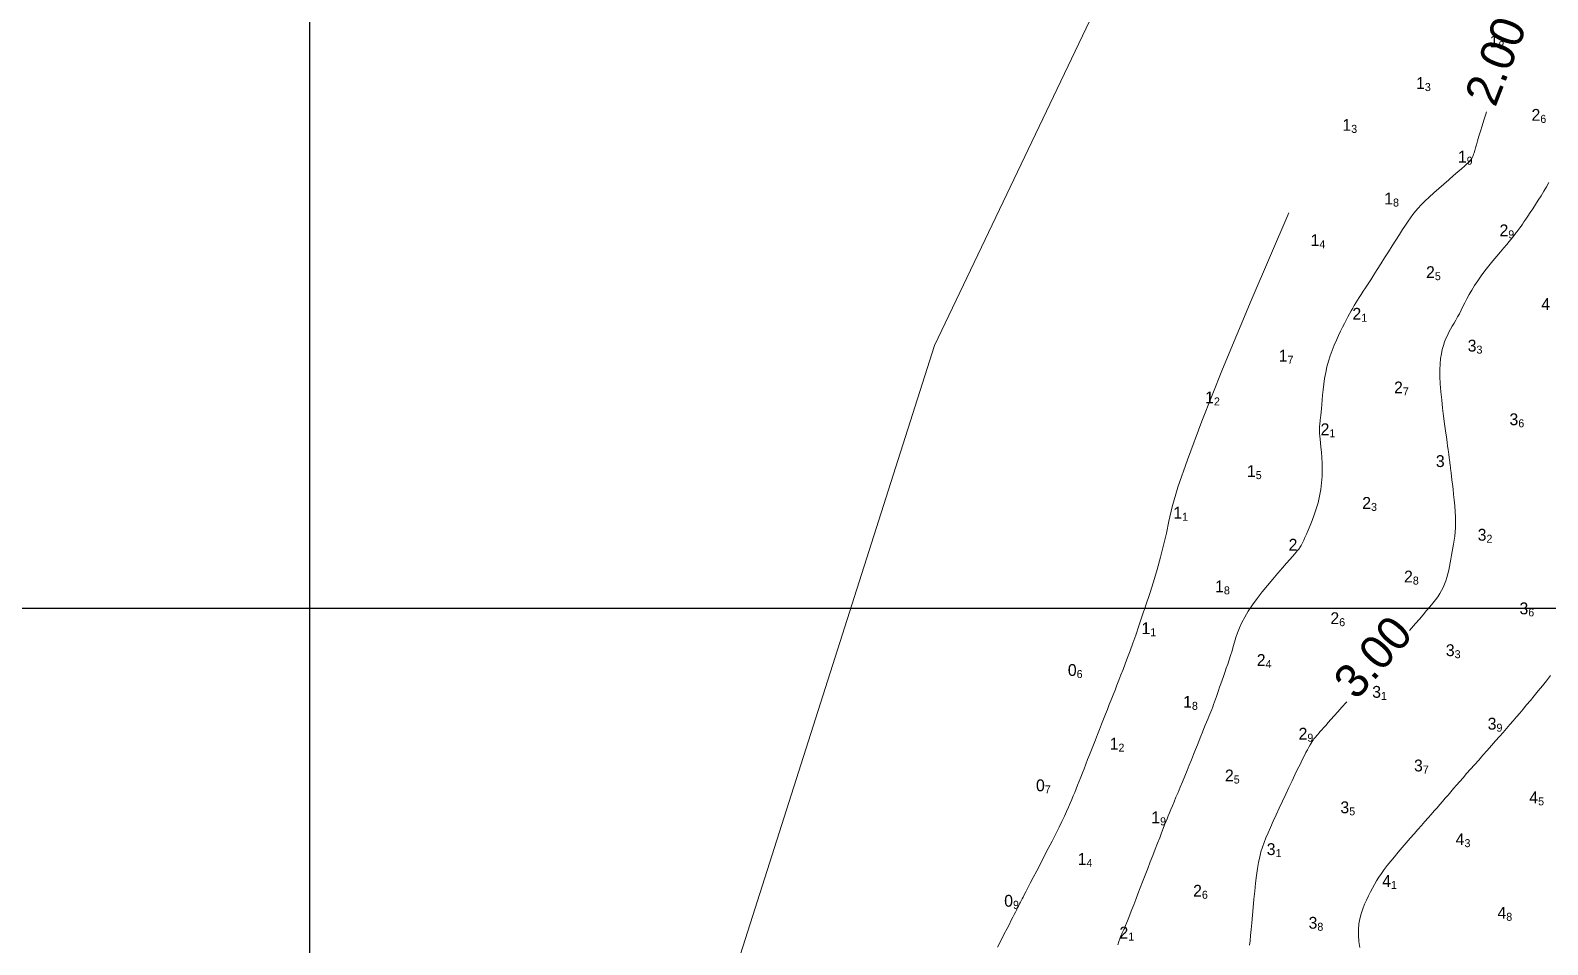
# Model space of a CAD drawing. Header units: millimetres. Extents: x 784883 to 785608, y 628235 to 628806.
# Drawn here: x 785383.5 to 785473.1, y 628680.1 to 628734.1 of the extents above; entities that cross this region are included whole.
import ezdxf
from ezdxf.enums import TextEntityAlignment as Align

# ---------------------------------------------------------------- set-up
doc = ezdxf.new("R2010")
doc.units = ezdxf.units.MM
for name, color, linetype in [('1_00', 1, 'Continuous'), ('2_00', 92, 'Continuous'), ('3_00', 92, 'Continuous'), ('4_00', 5, 'Continuous'), ('linker_oever_lucht_foto_cottica_2017_dg2', 7, 'Continuous'), ('Projection_Grid', 7, 'Continuous')]:
    doc.layers.add(name, color=color, linetype=linetype)
doc.layers.add('Soundings', color=7, linetype='Continuous', true_color=0x000000)

msp = doc.modelspace()

# ---------------------------------------------------------------- linework, layer by layer
at = {"layer": '1_00', "color": 1, "linetype": 'Continuous', "lineweight": 0, "true_color": 0xff0000, "flags": 128}
msp.add_lwpolyline([(785440.621, 628679.965), (785440.839, 628680.388), (785441.026, 628680.754), (785441.187, 628681.068), (785441.324, 628681.334), (785441.44, 628681.56), (785441.537, 628681.749), (785441.618, 628681.908), (785441.686, 628682.041), (785441.744, 628682.154), (785441.793, 628682.25), (785441.834, 628682.331), (785441.869, 628682.401), (785441.9, 628682.462), (785441.927, 628682.516), (785441.953, 628682.568), (785441.979, 628682.62), (785442.007, 628682.675), (785442.039, 628682.74), (785442.081, 628682.822), (785442.135, 628682.929), (785442.207, 628683.068), (785442.299, 628683.247), (785442.416, 628683.472), (785442.562, 628683.752), (785442.738, 628684.09), (785442.939, 628684.476), (785443.158, 628684.897), (785443.388, 628685.339), (785443.62, 628685.789), (785443.847, 628686.233), (785444.063, 628686.658), (785444.259, 628687.051), (785444.431, 628687.401), (785444.579, 628687.712), (785444.708, 628687.989), (785444.821, 628688.241), (785444.921, 628688.472), (785445.013, 628688.689), (785445.099, 628688.9), (785445.184, 628689.11), (785445.27, 628689.326), (785445.358, 628689.547), (785445.449, 628689.776), (785445.543, 628690.013), (785445.639, 628690.258), (785445.739, 628690.512), (785445.842, 628690.775), (785445.95, 628691.049), (785446.061, 628691.332), (785446.175, 628691.624), (785446.292, 628691.922), (785446.411, 628692.225), (785446.53, 628692.529), (785446.65, 628692.834), (785446.769, 628693.136), (785446.887, 628693.434), (785447.002, 628693.726), (785447.116, 628694.014), (785447.229, 628694.299), (785447.342, 628694.582), (785447.454, 628694.867), (785447.567, 628695.154), (785447.682, 628695.445), (785447.799, 628695.743), (785447.918, 628696.05), (785448.042, 628696.37), (785448.172, 628696.711), (785448.31, 628697.079), (785448.457, 628697.48), (785448.616, 628697.92), (785448.789, 628698.406), (785448.977, 628698.943), (785449.18, 628699.535), (785449.395, 628700.175), (785449.615, 628700.852), (785449.836, 628701.555), (785450.05, 628702.275), (785450.253, 628702.999), (785450.439, 628703.719), (785450.602, 628704.423), (785450.75, 628705.131), (785450.952, 628705.979), (785451.287, 628707.134), (785451.839, 628708.764), (785452.687, 628711.034), (785453.915, 628714.111), (785455.602, 628718.162), (785457.831, 628723.354)], dxfattribs=at)
at = {"layer": '2_00', "color": 92, "linetype": 'Continuous', "lineweight": 0, "true_color": 0x00c000, "flags": 128}
msp.add_lwpolyline([(785447.731, 628680.117), (785447.798, 628680.307), (785447.854, 628680.46), (785447.9, 628680.582), (785447.938, 628680.678), (785447.969, 628680.752), (785447.995, 628680.809), (785448.017, 628680.855), (785448.036, 628680.894), (785448.055, 628680.932), (785448.074, 628680.972), (785448.096, 628681.019), (785448.122, 628681.079), (785448.155, 628681.156), (785448.195, 628681.254), (785448.245, 628681.378), (785448.307, 628681.533), (785448.381, 628681.723), (785448.468, 628681.945), (785448.566, 628682.198), (785448.675, 628682.479), (785448.794, 628682.786), (785448.921, 628683.115), (785449.056, 628683.466), (785449.198, 628683.834), (785449.346, 628684.217), (785449.498, 628684.609), (785449.65, 628685.001), (785449.799, 628685.388), (785449.943, 628685.76), (785450.08, 628686.113), (785450.205, 628686.437), (785450.318, 628686.725), (785450.415, 628686.974), (785450.499, 628687.19), (785450.574, 628687.382), (785450.645, 628687.559), (785450.715, 628687.731), (785450.787, 628687.908), (785450.865, 628688.098), (785450.954, 628688.311), (785451.055, 628688.553), (785451.169, 628688.823), (785451.291, 628689.115), (785451.42, 628689.424), (785451.554, 628689.744), (785451.689, 628690.071), (785451.824, 628690.399), (785451.956, 628690.723), (785452.084, 628691.039), (785452.206, 628691.345), (785452.322, 628691.639), (785452.433, 628691.92), (785452.538, 628692.186), (785452.637, 628692.437), (785452.73, 628692.671), (785452.817, 628692.887), (785452.898, 628693.084), (785452.974, 628693.264), (785453.044, 628693.43), (785453.11, 628693.586), (785453.172, 628693.733), (785453.231, 628693.876), (785453.287, 628694.017), (785453.341, 628694.158), (785453.394, 628694.304), (785453.447, 628694.454), (785453.5, 628694.61), (785453.555, 628694.773), (785453.613, 628694.945), (785453.673, 628695.126), (785453.739, 628695.318), (785453.81, 628695.52), (785453.887, 628695.735), (785453.968, 628695.961), (785454.054, 628696.197), (785454.141, 628696.441), (785454.228, 628696.691), (785454.315, 628696.946), (785454.398, 628697.204), (785454.478, 628697.464), (785454.553, 628697.725), (785454.629, 628697.99), (785454.712, 628698.26), (785454.807, 628698.541), (785454.921, 628698.833), (785455.061, 628699.141), (785455.231, 628699.467), (785455.439, 628699.814), (785455.687, 628700.183), (785455.967, 628700.567), (785456.269, 628700.957), (785456.58, 628701.342), (785456.89, 628701.713), (785457.188, 628702.06), (785457.462, 628702.375), (785457.702, 628702.647), (785457.898, 628702.869), (785458.054, 628703.047), (785458.175, 628703.185), (785458.267, 628703.292), (785458.336, 628703.373), (785458.387, 628703.436), (785458.427, 628703.488), (785458.459, 628703.534), (785458.491, 628703.582), (785458.523, 628703.636), (785458.56, 628703.702), (785458.602, 628703.784), (785458.652, 628703.887), (785458.712, 628704.016), (785458.785, 628704.176), (785458.873, 628704.372), (785458.976, 628704.606), (785459.091, 628704.876), (785459.211, 628705.178), (785459.333, 628705.506), (785459.451, 628705.857), (785459.558, 628706.225), (785459.65, 628706.607), (785459.722, 628706.997), (785459.77, 628707.392), (785459.795, 628707.784), (785459.803, 628708.169), (785459.796, 628708.54), (785459.779, 628708.891), (785459.755, 628709.216), (785459.729, 628709.511), (785459.704, 628709.767), (785459.683, 628709.982), (785459.666, 628710.16), (785459.655, 628710.305), (785459.647, 628710.425), (785459.643, 628710.524), (785459.642, 628710.609), (785459.644, 628710.685), (785459.649, 628710.758), (785459.656, 628710.834), (785459.666, 628710.916), (785459.677, 628711.01), (785459.69, 628711.118), (785459.705, 628711.245), (785459.721, 628711.395), (785459.738, 628711.572), (785459.756, 628711.779), (785459.775, 628712.02), (785459.797, 628712.29), (785459.824, 628712.585), (785459.856, 628712.899), (785459.897, 628713.227), (785459.948, 628713.564), (785460.011, 628713.905), (785460.088, 628714.245), (785460.18, 628714.578), (785460.285, 628714.904), (785460.399, 628715.22), (785460.52, 628715.524), (785460.645, 628715.815), (785460.77, 628716.09), (785460.894, 628716.349), (785461.012, 628716.59), (785461.123, 628716.81), (785461.227, 628717.014), (785461.326, 628717.202), (785461.422, 628717.379), (785461.515, 628717.547), (785461.607, 628717.708), (785461.7, 628717.866), (785461.796, 628718.023), (785461.895, 628718.182), (785461.999, 628718.347), (785462.111, 628718.522), (785462.233, 628718.71), (785462.367, 628718.916), (785462.514, 628719.143), (785462.677, 628719.396), (785462.858, 628719.677), (785463.057, 628719.99), (785463.271, 628720.326), (785463.494, 628720.678), (785463.72, 628721.036), (785463.945, 628721.392), (785464.163, 628721.736), (785464.369, 628722.061), (785464.557, 628722.357), (785464.724, 628722.617), (785464.875, 628722.848), (785465.019, 628723.056), (785465.161, 628723.25), (785465.311, 628723.437), (785465.475, 628723.626), (785465.661, 628723.822), (785465.876, 628724.035), (785466.125, 628724.27), (785466.4, 628724.522), (785466.692, 628724.782), (785466.99, 628725.044), (785467.284, 628725.299), (785467.564, 628725.541), (785467.818, 628725.762), (785468.038, 628725.953), (785468.216, 628726.11), (785468.354, 628726.235), (785468.458, 628726.334), (785468.533, 628726.41), (785468.586, 628726.469), (785468.622, 628726.515), (785468.647, 628726.554), (785468.665, 628726.59), (785468.682, 628726.627), (785468.7, 628726.672), (785468.721, 628726.729), (785468.747, 628726.802), (785468.777, 628726.898), (785468.815, 628727.021), (785468.861, 628727.176), (785468.918, 628727.368), (785468.985, 628727.6), (785469.063, 628727.868), (785469.151, 628728.166), (785469.248, 628728.486), (785469.353, 628728.823), (785469.465, 628729.17), (785469.511, 628729.305)], dxfattribs=at)
at = {"layer": '3_00', "color": 92, "linetype": 'Continuous', "lineweight": 0, "true_color": 0x00c000, "flags": 128}
for points in [[(785464.956, 628698.674), (785465.071, 628698.805), (785465.311, 628699.08), (785465.545, 628699.349), (785465.768, 628699.608), (785465.976, 628699.851), (785466.166, 628700.077), (785466.337, 628700.286), (785466.491, 628700.483), (785466.629, 628700.671), (785466.751, 628700.854), (785466.86, 628701.035), (785466.956, 628701.219), (785467.039, 628701.408), (785467.112, 628701.605), (785467.175, 628701.81), (785467.231, 628702.022), (785467.28, 628702.238), (785467.325, 628702.457), (785467.367, 628702.677), (785467.407, 628702.898), (785467.447, 628703.117), (785467.488, 628703.335), (785467.529, 628703.552), (785467.568, 628703.774), (785467.604, 628704.003), (785467.634, 628704.243), (785467.658, 628704.496), (785467.673, 628704.768), (785467.678, 628705.06), (785467.672, 628705.375), (785467.656, 628705.706), (785467.632, 628706.044), (785467.603, 628706.383), (785467.57, 628706.714), (785467.536, 628707.027), (785467.503, 628707.317), (785467.472, 628707.573), (785467.446, 628707.791), (785467.424, 628707.971), (785467.405, 628708.12), (785467.391, 628708.241), (785467.379, 628708.339), (785467.369, 628708.418), (785467.361, 628708.483), (785467.354, 628708.538), (785467.348, 628708.587), (785467.342, 628708.633), (785467.336, 628708.675), (785467.331, 628708.716), (785467.326, 628708.756), (785467.321, 628708.798), (785467.315, 628708.842), (785467.308, 628708.89), (785467.301, 628708.944), (785467.292, 628709.011), (785467.28, 628709.097), (785467.264, 628709.212), (785467.243, 628709.362), (785467.216, 628709.554), (785467.182, 628709.798), (785467.14, 628710.099), (785467.09, 628710.463), (785467.033, 628710.878), (785466.975, 628711.332), (785466.917, 628711.809), (785466.863, 628712.297), (785466.818, 628712.78), (785466.783, 628713.246), (785466.763, 628713.68), (785466.76, 628714.072), (785466.774, 628714.422), (785466.802, 628714.736), (785466.844, 628715.018), (785466.898, 628715.273), (785466.962, 628715.505), (785467.035, 628715.718), (785467.116, 628715.918), (785467.203, 628716.108), (785467.294, 628716.292), (785467.39, 628716.471), (785467.49, 628716.648), (785467.592, 628716.827), (785467.697, 628717.008), (785467.802, 628717.195), (785467.908, 628717.389), (785468.014, 628717.594), (785468.123, 628717.81), (785468.237, 628718.036), (785468.359, 628718.273), (785468.493, 628718.52), (785468.641, 628718.779), (785468.806, 628719.049), (785468.991, 628719.33), (785469.198, 628719.622), (785469.42, 628719.919), (785469.652, 628720.215), (785469.886, 628720.504), (785470.115, 628720.781), (785470.332, 628721.04), (785470.53, 628721.273), (785470.703, 628721.476), (785470.845, 628721.645), (785470.959, 628721.782), (785471.049, 628721.893), (785471.121, 628721.983), (785471.179, 628722.058), (785471.228, 628722.123), (785471.272, 628722.183), (785471.315, 628722.243), (785471.363, 628722.309), (785471.417, 628722.383), (785471.479, 628722.468), (785471.55, 628722.567), (785471.632, 628722.682), (785471.725, 628722.816), (785471.833, 628722.972), (785471.956, 628723.152), (785472.095, 628723.358), (785472.247, 628723.586), (785472.407, 628723.831), (785472.572, 628724.088), (785472.738, 628724.353), (785472.9, 628724.62), (785473.055, 628724.885), (785473.198, 628725.142)], [(785455.52, 628680.085), (785455.548, 628680.349), (785455.579, 628680.656), (785455.613, 628681.01), (785455.649, 628681.412), (785455.688, 628681.853), (785455.729, 628682.32), (785455.773, 628682.801), (785455.821, 628683.283), (785455.872, 628683.753), (785455.926, 628684.2), (785455.983, 628684.609), (785456.045, 628684.973), (785456.113, 628685.299), (785456.188, 628685.597), (785456.273, 628685.878), (785456.369, 628686.153), (785456.479, 628686.433), (785456.604, 628686.727), (785456.746, 628687.048), (785456.906, 628687.403), (785457.081, 628687.785), (785457.267, 628688.186), (785457.458, 628688.596), (785457.652, 628689.007), (785457.842, 628689.41), (785458.026, 628689.795), (785458.198, 628690.154), (785458.356, 628690.478), (785458.499, 628690.769), (785458.628, 628691.028), (785458.743, 628691.258), (785458.847, 628691.459), (785458.939, 628691.634), (785459.021, 628691.786), (785459.094, 628691.915), (785459.158, 628692.024), (785459.215, 628692.117), (785459.269, 628692.197), (785459.319, 628692.268), (785459.37, 628692.333), (785459.422, 628692.396), (785459.478, 628692.462), (785459.54, 628692.532), (785459.61, 628692.611), (785459.69, 628692.702), (785459.783, 628692.808), (785459.89, 628692.929), (785460.015, 628693.07), (785460.159, 628693.233), (785460.325, 628693.42), (785460.515, 628693.634), (785460.729, 628693.875), (785460.965, 628694.14), (785461.215, 628694.421), (785461.258, 628694.469)]]:
    msp.add_lwpolyline(points, dxfattribs=at)
at = {"layer": '4_00', "color": 5, "linetype": 'Continuous', "lineweight": 0, "true_color": 0x1b0fee, "flags": 128}
msp.add_lwpolyline([(785462.031, 628679.944), (785461.973, 628680.312), (785461.943, 628680.67), (785461.945, 628681.012), (785461.976, 628681.339), (785462.033, 628681.651), (785462.11, 628681.948), (785462.204, 628682.231), (785462.309, 628682.501), (785462.422, 628682.756), (785462.539, 628683), (785462.655, 628683.231), (785462.773, 628683.453), (785462.894, 628683.67), (785463.022, 628683.884), (785463.16, 628684.1), (785463.309, 628684.32), (785463.473, 628684.548), (785463.653, 628684.787), (785463.852, 628685.041), (785464.067, 628685.305), (785464.293, 628685.577), (785464.527, 628685.852), (785464.764, 628686.128), (785465.001, 628686.4), (785465.234, 628686.666), (785465.457, 628686.92), (785465.67, 628687.162), (785465.871, 628687.39), (785466.062, 628687.608), (785466.245, 628687.816), (785466.421, 628688.016), (785466.59, 628688.209), (785466.755, 628688.398), (785466.917, 628688.584), (785467.078, 628688.769), (785467.238, 628688.955), (785467.402, 628689.144), (785467.57, 628689.338), (785467.745, 628689.541), (785467.93, 628689.753), (785468.127, 628689.979), (785468.338, 628690.219), (785468.564, 628690.476), (785468.802, 628690.746), (785469.049, 628691.025), (785469.301, 628691.309), (785469.553, 628691.594), (785469.802, 628691.875), (785470.044, 628692.148), (785470.275, 628692.41), (785470.493, 628692.658), (785470.699, 628692.893), (785470.897, 628693.12), (785471.09, 628693.344), (785471.282, 628693.567), (785471.476, 628693.795), (785471.676, 628694.03), (785471.884, 628694.278), (785472.104, 628694.54), (785472.333, 628694.816), (785472.57, 628695.104), (785472.811, 628695.4), (785473.054, 628695.703), (785473.296, 628696.01)], dxfattribs=at)
at = {"layer": 'linker_oever_lucht_foto_cottica_2017_dg2', "color": 18, "linetype": 'Continuous', "lineweight": 20, "true_color": 0x000000}
for p, q in [((785460.091, 628764.073), (785436.909, 628715.501)), ((785436.909, 628715.501), (785420.351, 628663.619))]:
    msp.add_line(p, q, dxfattribs=at)
at = {"layer": 'Projection_Grid', "color": 18, "linetype": 'Continuous', "true_color": 0x000000}
for p, q in [((785400, 628261.435), (785400, 628780.598)), ((784908.63, 628700), (785581.482, 628700))]:
    msp.add_line(p, q, dxfattribs=at)

# ---------------------------------------------------------------- texts
at = {"layer": '2_00', "color": 92, "true_color": 0x00c000}
msp.add_text('2.00', height=2, rotation=68.721, dxfattribs=at).set_placement((785470.029, 628729.533))
at = {"layer": '3_00', "color": 92, "true_color": 0x00c000}
msp.add_text('3.00', height=2, rotation=48.661, dxfattribs=at).set_placement((785461.822, 628694.506))
at = {"layer": 'Soundings', "color": 1, "true_color": 0xff0000}
for s, p in [('1', (785470.22, 628733.48, 1.81)), ('1', (785465.87, 628731.01, 1.25)), ('1', (785461.52, 628728.54, 1.25)), ('1', (785468.34, 628726.66, 1.93)), ('1', (785463.99, 628724.19, 1.75)), ('1', (785459.64, 628721.73, 1.4)), ('1', (785457.76, 628714.91, 1.67)), ('1', (785453.41, 628712.44, 1.18)), ('1', (785455.88, 628708.09, 1.48)), ('1', (785451.53, 628705.63, 1.05)), ('2', (785458.34, 628703.74, 1.97)), ('1', (785454, 628701.28, 1.77)), ('1', (785449.65, 628698.81, 1.11)), ('0', (785445.3, 628696.34, 0.55)), ('1', (785452.11, 628694.46, 1.79)), ('1', (785447.77, 628691.99, 1.24)), ('0', (785443.42, 628689.53, 0.68)), ('1', (785450.23, 628687.64, 1.93)), ('1', (785445.88, 628685.18, 1.38)), ('0', (785441.54, 628682.71, 0.93))]:
    msp.add_text(s, height=0.7, dxfattribs=at).set_placement(p, align=Align.MIDDLE_RIGHT)
for s, p in [('8', (785470.22, 628733.48, 1.81)), ('3', (785465.87, 628731.01, 1.25)), ('3', (785461.52, 628728.54, 1.25)), ('9', (785468.34, 628726.66, 1.93)), ('8', (785463.99, 628724.19, 1.75)), ('4', (785459.64, 628721.73, 1.4)), ('7', (785457.76, 628714.91, 1.67)), ('2', (785453.41, 628712.44, 1.18)), ('5', (785455.88, 628708.09, 1.48)), ('1', (785451.53, 628705.63, 1.05)), ('8', (785454, 628701.28, 1.77)), ('1', (785449.65, 628698.81, 1.11)), ('6', (785445.3, 628696.34, 0.55)), ('8', (785452.11, 628694.46, 1.79)), ('2', (785447.77, 628691.99, 1.24)), ('7', (785443.42, 628689.53, 0.68)), ('9', (785450.23, 628687.64, 1.93)), ('4', (785445.88, 628685.18, 1.38)), ('9', (785441.54, 628682.71, 0.93))]:
    msp.add_text(s, height=0.472, dxfattribs=at).set_placement(p, align=Align.TOP_LEFT)
at = {"layer": 'Soundings', "color": 92, "true_color": 0x00c000}
for s, p in [('2', (785472.69, 628729.13, 2.6)), ('2', (785470.8, 628722.31, 2.89)), ('2', (785466.46, 628719.84, 2.51)), ('2', (785462.11, 628717.38, 2.1)), ('4', (785473.27, 628717.96, 3.97)), ('3', (785468.92, 628715.5, 3.34)), ('2', (785464.57, 628713.03, 2.71)), ('3', (785471.39, 628711.15, 3.59)), ('2', (785460.23, 628710.56, 2.08)), ('3', (785467.04, 628708.68, 2.96)), ('2', (785462.69, 628706.21, 2.34)), ('3', (785469.51, 628704.33, 3.22)), ('2', (785465.16, 628701.86, 2.76)), ('2', (785460.81, 628699.4, 2.55)), ('3', (785471.98, 628699.98, 3.58)), ('2', (785456.46, 628696.93, 2.35)), ('3', (785467.63, 628697.51, 3.34)), ('3', (785463.28, 628695.05, 3.14)), ('3', (785470.1, 628693.17, 3.92)), ('2', (785458.93, 628692.58, 2.94)), ('3', (785465.75, 628690.7, 3.72)), ('2', (785454.58, 628690.11, 2.46)), ('3', (785461.4, 628688.23, 3.52)), ('3', (785457.05, 628685.76, 3.14)), ('2', (785452.7, 628683.3, 2.59)), ('3', (785459.52, 628681.41, 3.77)), ('2', (785448.35, 628680.83, 2.05))]:
    msp.add_text(s, height=0.7, dxfattribs=at).set_placement(p, align=Align.MIDDLE_RIGHT)
for s, p in [('6', (785472.69, 628729.13, 2.6)), ('9', (785470.8, 628722.31, 2.89)), ('5', (785466.46, 628719.84, 2.51)), ('1', (785462.11, 628717.38, 2.1)), ('3', (785468.92, 628715.5, 3.34)), ('7', (785464.57, 628713.03, 2.71)), ('1', (785460.23, 628710.56, 2.08)), ('6', (785471.39, 628711.15, 3.59)), ('3', (785462.69, 628706.21, 2.34)), ('2', (785469.51, 628704.33, 3.22)), ('8', (785465.16, 628701.86, 2.76)), ('6', (785471.98, 628699.98, 3.58)), ('6', (785460.81, 628699.4, 2.55)), ('3', (785467.63, 628697.51, 3.34)), ('4', (785456.46, 628696.93, 2.35)), ('1', (785463.28, 628695.05, 3.14)), ('9', (785458.93, 628692.58, 2.94)), ('9', (785470.1, 628693.17, 3.92)), ('5', (785454.58, 628690.11, 2.46)), ('7', (785465.75, 628690.7, 3.72)), ('5', (785461.4, 628688.23, 3.52)), ('1', (785457.05, 628685.76, 3.14)), ('6', (785452.7, 628683.3, 2.59)), ('8', (785459.52, 628681.41, 3.77)), ('1', (785448.35, 628680.83, 2.05))]:
    msp.add_text(s, height=0.472, dxfattribs=at).set_placement(p, align=Align.TOP_LEFT)
at = {"layer": 'Soundings', "color": 214, "true_color": 0x8c1b96}
for p in [(785472.56, 628688.82, 4.51), (785470.68, 628682, 4.77)]:
    msp.add_text('4', height=0.7, dxfattribs=at).set_placement(p, align=Align.MIDDLE_RIGHT)
for s, p in [('5', (785472.56, 628688.82, 4.51)), ('8', (785470.68, 628682, 4.77))]:
    msp.add_text(s, height=0.472, dxfattribs=at).set_placement(p, align=Align.TOP_LEFT)
at = {"layer": 'Soundings', "color": 5, "true_color": 0x1b0fee}
for p in [(785468.21, 628686.35, 4.3), (785463.87, 628683.88, 4.1)]:
    msp.add_text('4', height=0.7, dxfattribs=at).set_placement(p, align=Align.MIDDLE_RIGHT)
for s, p in [('3', (785468.21, 628686.35, 4.3)), ('1', (785463.87, 628683.88, 4.1))]:
    msp.add_text(s, height=0.472, dxfattribs=at).set_placement(p, align=Align.TOP_LEFT)

doc.saveas('drawing.dxf')
